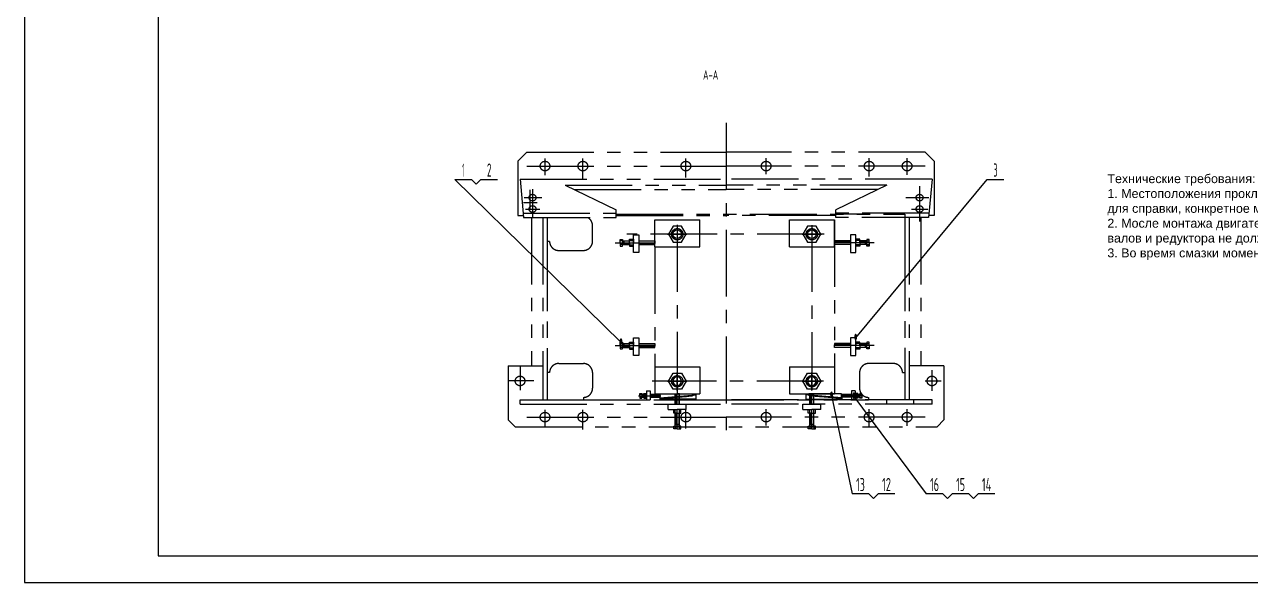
# Model space of a CAD drawing. Header units: millimetres. Extents: x 0 to 12600, y -349 to 8910.
# Drawn here: x 0 to 6880, y 0 to 3133 of the extents above; entities that cross this region are included whole.
import ezdxf
from ezdxf.enums import TextEntityAlignment as Align

# ---------------------------------------------------------------- set-up
doc = ezdxf.new("R2010")
doc.units = ezdxf.units.MM
doc.header["$LTSCALE"] = 300
for name, pattern in [('F', [0.75, 0.5, -0.25]), ('G', [2, 1.25, -0.25, 0.25, -0.25]), ('K', [2.5, 1.25, -0.25, 0.25, -0.25, 0.25, -0.25])]:
    doc.linetypes.add(name, pattern=pattern)
for name, color, linetype in [('01', 7, 'Continuous'), ('02', 1, 'Continuous'), ('04', 2, 'F'), ('05', 142, 'G'), ('07', 6, 'K'), ('11', 3, 'Continuous')]:
    doc.layers.add(name, color=color, linetype=linetype)
doc.styles.get("Standard").update_dxf_attribs({"font": 'isocp', "width": 0.707, "bigfont": 'intecad.shx'})

# ---------------------------------------------------------------- blocks, each defined once
blk = doc.blocks.new('*U19')
at = {"layer": '01'}
for p, q in [((0, 49.6), (-45, 23.6)), ((-45, 23.6), (-45, -23.6)), ((45, 23.6), (0, 49.6)), ((45, -23.6), (45, 23.6)), ((-45, -23.6), (0, -49.6)), ((0, -49.6), (45, -23.6))]:
    blk.add_line(p, q, dxfattribs=at)
blk.add_circle((0, 0), 24, dxfattribs=at)
at = {"layer": '02'}
blk.add_arc((0, 0), 30, 268.08788, 181.91032, dxfattribs=at)
at = {"layer": '05'}
for p, q in [((51.6, 0), (-48.6, 0)), ((0, 53.6), (0, -54.6))]:
    blk.add_line(p, q, dxfattribs=at)
blk = doc.blocks.new('ewrer')
at = {"layer": '05', "color": 142, "linetype": 'G'}
for p, q in [((3708, 2007.5), (3708, 1063.2)), ((4463.5, 2005.9), (4463.5, 1079.4)), ((4532.3, 1955.3), (3426.1, 1955.3)), ((4528.9, 1129.8), (3567.5, 1129.8))]:
    blk.add_line(p, q, dxfattribs=at)
at = {"layer": '07', "color": 6, "linetype": 'K'}
for p, q in [((2813.5, 2365.8), (2864.5, 2416.8)), ((2864.5, 2416.8), (3982, 2416.8)), ((5099.5, 2416.8), (3982, 2416.8)), ((5150.5, 2365.8), (5099.5, 2416.8)), ((2813.5, 2365.8), (2813.5, 2061.3)), ((2966, 2285.9), (2966, 2379.5)), ((3178.5, 2268.9), (3178.5, 2379.5)), ((3756.5, 2273.8), (3756.5, 2379.5)), ((4207, 2291.6), (4207, 2382.3)), ((4785, 2279.9), (4785, 2382.3)), ((4998, 2289.5), (4998, 2382.3)), ((5150.5, 2365.8), (5150.5, 2061.3)), ((2864.5, 2337.8), (3982, 2337.8)), ((5099.5, 2337.8), (3982, 2337.8)), ((2826, 2264.4), (3982, 2264.4)), ((2826, 2264.4), (2845, 2048.5)), ((2880, 2204.9), (2880, 2092)), ((2896, 2208.9), (2896, 2048.5)), ((3080, 2231.2), (3366, 2091.8)), ((3080, 2231.2), (3982, 2231.2)), ((3131.1, 2206.3), (3982, 2206.3)), ((5138, 2264.4), (3982, 2264.4)), ((4884, 2231.2), (3982, 2231.2)), ((4832.8, 2206.3), (3982, 2206.3)), ((4884, 2231.2), (4598, 2091.8)), ((5068, 2225.9), (5068, 2026.3)), ((5138, 2264.4), (5119, 2048.5)), ((2845.3, 2134.3), (2921.8, 2134.3)), ((2848.4, 2160.6), (2947.3, 2160.6)), ((4990.5, 2160.6), (5120.4, 2160.6)), ((2842.8, 2073.4), (3366, 2073.4)), ((2856.6, 2096.6), (2937.1, 2096.6)), ((3366, 2073.4), (3366, 2091.8)), ((3366, 2048.5), (3366, 2073.4)), ((3366, 2067.3), (4985.2, 2067.3)), ((4598, 2073.4), (4598, 2091.8)), ((5121.2, 2073.4), (4598, 2073.4)), ((4598, 2048.5), (4598, 2073.4)), ((4782.2, 2067.3), (4598, 2067.3)), ((4985.2, 2067.3), (4985.2, 1178.3)), ((5022.6, 2096.6), (5114.8, 2096.6)), ((2813.5, 2061.3), (2843.8, 2061.3)), ((2845, 2048.5), (3366, 2048.5)), ((2889.5, 2048.5), (2889.5, 1216.8)), ((2953.7, 2048.5), (2953.7, 1026.3)), ((2978.7, 2048.5), (2978.7, 1026.3)), ((3232.7, 1915.3), (3232.7, 2003.3)), ((3366, 2061.3), (3982, 2061.3)), ((3581.7, 1883.8), (3581.7, 2035.8)), ((3581.7, 2035.8), (3626.2, 2035.8)), ((3626.2, 2035.8), (3835.7, 2035.8)), ((3835.7, 1883.8), (3835.7, 2035.8)), ((4598, 2061.3), (3982, 2061.3)), ((4337.2, 2035.8), (4381.7, 2035.8)), ((4337.2, 1883.8), (4337.2, 2035.8)), ((4381.7, 2035.8), (4591.2, 2035.8)), ((4591.2, 1883.8), (4591.2, 2035.8)), ((5119, 2048.5), (4598, 2048.5)), ((4985.2, 2048.5), (4985.2, 1026.3)), ((5010.2, 2048.5), (5010.2, 1026.3)), ((5074.5, 2048.5), (5074.5, 1216.8)), ((5150.5, 2061.3), (5120.1, 2061.3)), ((2978.7, 1915.3), (2978.7, 1178.3)), ((2991.7, 1915.3), (2978.7, 1915.3)), ((3042.7, 1864.3), (3181.7, 1864.3)), ((3581.7, 1883.8), (3626.2, 1883.8)), ((3626.2, 1883.8), (3835.7, 1883.8)), ((4337.2, 1883.8), (4381.7, 1883.8)), ((4381.7, 1883.8), (4591.2, 1883.8)), ((4985.2, 1915.3), (4985.2, 1178.3)), ((2759.5, 1216.8), (2759.5, 912.3)), ((2759.5, 1216.8), (2953.7, 1216.8)), ((2826, 1216.8), (2826, 1079.6)), ((2991.7, 1178.3), (2978.7, 1178.3)), ((3042.7, 1229.3), (3181.7, 1229.3)), ((3232.7, 1178.3), (3232.7, 1090.3)), ((3581.7, 1210.3), (3581.7, 1058.3)), ((3581.7, 1210.3), (3835.7, 1210.3)), ((3835.7, 1210.3), (3835.7, 1058.3)), ((4337.2, 1210.3), (4381.7, 1210.3)), ((4337.2, 1210.3), (4337.2, 1058.3)), ((4381.7, 1210.3), (4591.2, 1210.3)), ((4591.2, 1210.3), (4591.2, 1058.3)), ((4731.2, 1178.3), (4731.2, 1090.3)), ((4731.2, 1178.3), (4731.2, 1090.3)), ((4921.2, 1229.3), (4782.2, 1229.3)), ((4921.2, 1229.3), (4782.2, 1229.3)), ((4972.2, 1178.3), (4985.2, 1178.3)), ((4972.2, 1178.3), (4985.2, 1178.3)), ((5204.5, 1216.8), (5010.2, 1216.8)), ((5137.5, 1191.5), (5137.5, 1076.6)), ((5204.5, 1216.8), (5204.5, 912.3)), ((2902.8, 1131.3), (2759.5, 1131.3)), ((5099.5, 1131.3), (5188.9, 1131.3)), ((3181.7, 1039.3), (3181.7, 1026.3)), ((3581.7, 1058.3), (3835.7, 1058.3)), ((4337.2, 1058.3), (4381.7, 1058.3)), ((4381.7, 1058.3), (4591.2, 1058.3)), ((4782.2, 1039.3), (4782.2, 1026.3)), ((4782.2, 1039.3), (4782.2, 1026.3)), ((2826, 1026.3), (3982, 1026.3)), ((2826, 1001.3), (2826, 1026.3)), ((2826, 1001.3), (3982, 1001.3)), ((2966, 876.4), (2966, 970)), ((3178.5, 859.4), (3178.5, 970)), ((3181.7, 1026.3), (4782.2, 1026.3)), ((3756.5, 864.3), (3756.5, 970)), ((5138, 1026.3), (3982, 1026.3)), ((5138, 1001.3), (3982, 1001.3)), ((4207, 882.1), (4207, 972.8)), ((4785, 870.4), (4785, 972.8)), ((4884, 1001.3), (4884, 1026.3)), ((4998, 880), (4998, 972.8)), ((5036.5, 1001.3), (5036.5, 1026.3)), ((5138, 1001.3), (5138, 1026.3)), ((2759.5, 912.3), (2798, 873.8)), ((2864.5, 928.3), (3982, 928.3)), ((5099.5, 928.3), (3982, 928.3)), ((5204.5, 912.3), (5166, 873.8)), ((2798, 873.8), (5166, 873.8))]:
    blk.add_line(p, q, dxfattribs=at)
for centre, radius in [((2966, 2337.8), 27), ((3178.5, 2337.8), 27), ((3756.5, 2337.8), 27), ((4207, 2337.8), 27), ((4785, 2337.8), 27), ((4998, 2337.8), 27), ((2896, 2160.6), 19), ((5068, 2160.6), 19), ((2896, 2096.6), 19), ((5068, 2096.6), 19), ((3708, 1955.3), 31.8), ((4463.5, 1955.3), 31.8), ((2826, 1131.3), 27), ((3708, 1129.8), 31.8), ((4463.5, 1129.8), 31.8), ((5137.5, 1131.3), 27), ((2966, 928.3), 27), ((3178.5, 928.3), 27), ((3756.5, 928.3), 27), ((4207, 928.3), 27), ((4785, 928.3), 27), ((4998, 928.3), 27)]:
    blk.add_circle(centre, radius, dxfattribs=at)
for centre, start, end in [((3181.7, 2003.3), 0, 62.27934), ((3042.7, 1915.3), 180, 270), ((3181.7, 1915.3), 270, 0), ((3042.7, 1178.3), 90, 180), ((3181.7, 1178.3), 0, 90), ((4782.2, 1178.3), 90, 180), ((4782.2, 1178.3), 90, 180), ((4921.2, 1178.3), 0, 90), ((4921.2, 1178.3), 0, 90), ((3181.7, 1090.3), 270, 0), ((4782.2, 1090.3), 180, 270), ((4782.2, 1090.3), 180, 270)]:
    blk.add_arc(centre, 51, start, end, dxfattribs=at)
blk = doc.blocks.new('*U16')
at = {"layer": '01'}
for p, q in [((-21.5, 0), (-21.5, 19.8)), ((-21.5, 19.8), (0, 19.8)), ((-21.5, 12), (0, 12)), ((0, 19.8), (0, 0)), ((0, -19.8), (0, 0)), ((-21.5, 0), (-21.5, -19.8)), ((-21.5, -12), (0, -12)), ((-21.5, -19.8), (0, -19.8))]:
    blk.add_line(p, q, dxfattribs=at)
at = {"layer": '05'}
blk.add_line((-22.6, 0), (1.1, 0), dxfattribs=at)
blk = doc.blocks.new('ertretrte')
at = {"layer": '01'}
for p, q in [((4636.2, 5040), (4546.2, 5040)), ((4546.2, 5040), (4546.2, 5029)), ((4546.2, 5018), (4546.2, 5029)), ((4666.2, 5073.3), (4636.2, 5073.3)), ((4636.2, 5073.3), (4636.2, 4973.3)), ((4666.2, 4973.3), (4666.2, 5073.3)), ((4726.2, 5040), (4687.7, 5040)), ((4718.7, 5040), (4718.7, 5029)), ((4718.7, 5018), (4718.7, 5029)), ((4740.2, 5047.8), (4726.2, 5047.8)), ((4726.2, 5047.8), (4726.2, 5029)), ((4726.2, 5040), (4740.2, 5040)), ((4726.2, 5010.1), (4726.2, 5029)), ((4740.2, 5029), (4740.2, 5047.8)), ((4740.2, 5029), (4740.2, 5010.1)), ((4636.2, 5018), (4546.2, 5018)), ((4636.2, 4973.3), (4666.2, 4973.3)), ((4726.2, 5018), (4687.7, 5018)), ((4726.2, 5018), (4740.2, 5018)), ((4740.2, 5010.1), (4726.2, 5010.1))]:
    blk.add_line(p, q, dxfattribs=at)
at = {"layer": '02'}
for p, q in [((4546.2, 5037.8), (4636.2, 5037.8)), ((4687.7, 5037.8), (4718.7, 5037.8)), ((4546.2, 5020.2), (4636.2, 5020.2)), ((4687.7, 5020.2), (4718.7, 5020.2))]:
    blk.add_line(p, q, dxfattribs=at)
at = {"layer": '05'}
for p in [(4743.3, 5029), (4768, 5029)]:
    blk.add_line(p, (4542.7, 5029), dxfattribs=at)
at = {"layer": '01', "rotation": 180}
blk.add_blockref('*U16', (4666.2, 5029), dxfattribs=at)
blk = doc.blocks.new('*U26')
at = {"layer": '01'}
for p, q in [((-21.5, 0), (-21.5, 19.8)), ((-21.5, 19.8), (0, 19.8)), ((-21.5, 12), (0, 12)), ((0, 19.8), (0, 0)), ((0, -19.8), (0, 0)), ((-21.5, 0), (-21.5, -19.8)), ((-21.5, -12), (0, -12)), ((-21.5, -19.8), (0, -19.8))]:
    blk.add_line(p, q, dxfattribs=at)
at = {"layer": '05'}
blk.add_line((-22.6, 0), (1.1, 0), dxfattribs=at)
blk = doc.blocks.new('rter')
at = {"layer": '01'}
for p, q in [((3375.2, 716.9), (3576.6, 733.2)), ((3375.2, 716.9), (3375.2, 708.2)), ((3576.6, 708.2), (3375.2, 708.2)), ((3377.1, 737.8), (3560.1, 737.8)), ((3377.1, 717.1), (3377.1, 737.8)), ((3440.2, 708.2), (3435.2, 708.2)), ((3560.1, 737.8), (3560.1, 731.9)), ((3560.1, 731.9), (3560.1, 726.8)), ((3576.6, 733.2), (3576.6, 708.2)), ((3576.6, 733.2), (3576.6, 733.2))]:
    blk.add_line(p, q, dxfattribs=at)
at = {"layer": '04', "color": 2, "linetype": 'F'}
for p, q in [((3375.2, 711.9), (3576.6, 728.2)), ((3377.1, 714.8), (3377.1, 717.1)), ((3408.7, 714.8), (3377.1, 714.8)), ((3408.7, 714.8), (3560.1, 726.8))]:
    blk.add_line(p, q, dxfattribs=at)
blk = doc.blocks.new('*U33')
at = {"layer": '01'}
for p, q in [((-14.8, 0), (-14.8, 13.4)), ((-14.8, 13.4), (0, 13.4)), ((-14.8, 8), (0, 8)), ((0, 13.4), (0, 0)), ((0, -13.4), (0, 0)), ((-14.8, 0), (-14.8, -13.4)), ((-14.8, -8), (0, -8)), ((-14.8, -13.4), (0, -13.4))]:
    blk.add_line(p, q, dxfattribs=at)
at = {"layer": '05'}
blk.add_line((-15.9, 0), (1.1, 0), dxfattribs=at)
blk = doc.blocks.new('tewrwe')
at = {"layer": '01'}
for p, q in [((1960.7, 1064.6), (1970.7, 1064.6)), ((1960.7, 1051.2), (1960.7, 1064.6)), ((1970.7, 1059.2), (1960.7, 1059.2)), ((1960.7, 1051.2), (1960.7, 1037.8)), ((1970.7, 1043.2), (1960.7, 1043.2)), ((1960.7, 1037.8), (1970.7, 1037.8)), ((1970.7, 1064.6), (1970.7, 1051.2)), ((1970.7, 1059.2), (1982.7, 1059.2)), ((1970.7, 1037.8), (1970.7, 1051.2)), ((1970.7, 1043.2), (1982.7, 1043.2)), ((1976.7, 1059.2), (1976.7, 1051.2)), ((1976.7, 1043.2), (1976.7, 1051.2)), ((1997.5, 1079.3), (1997.5, 1029.3)), ((1997.5, 1079.3), (2017.5, 1079.3)), ((2017.5, 1079.3), (2017.5, 1029.3)), ((2017.5, 1059.2), (2074.7, 1059.2)), ((2017.5, 1043.2), (2074.7, 1043.2)), ((2074.7, 1043.2), (2074.7, 1059.2)), ((1997.5, 1029.3), (2017.5, 1029.3))]:
    blk.add_line(p, q, dxfattribs=at)
at = {"layer": '02'}
for p, q in [((1982.7, 1057.6), (1976.7, 1057.6)), ((1982.7, 1044.8), (1976.7, 1044.8)), ((2074.7, 1057.6), (2017.5, 1057.6)), ((2074.7, 1044.8), (2017.5, 1044.8))]:
    blk.add_line(p, q, dxfattribs=at)
at = {"layer": '05'}
blk.add_line((1952.6, 1051.2), (2078.3, 1051.2), dxfattribs=at)
at = {"layer": '01'}
blk.add_blockref('*U33', (1997.5, 1051.2), dxfattribs=at)
blk = doc.blocks.new('*U45')
at = {"layer": '01'}
for points in [[(25, 292), (25, 5)], [(25, 5), (415, 5)]]:
    blk.add_lwpolyline(points, dxfattribs=at)
at = {"layer": '02'}
for points in [[(0, 297), (0, 0)], [(0, 0), (420, 0)]]:
    blk.add_lwpolyline(points, dxfattribs=at)

msp = doc.modelspace()

# ---------------------------------------------------------------- linework, layer by layer
at = {"layer": '01'}
for p, q in [((3650.97, 1058.33), (3662.97, 1058.33)), ((3650.97, 1001.33), (3650.97, 1058.33)), ((3674.97, 1058.33), (3662.97, 1058.33)), ((3674.97, 1001.33), (3674.97, 1058.33)), ((4406.47, 1001.33), (4406.47, 1058.33)), ((4406.47, 1058.33), (4418.47, 1058.33)), ((4430.47, 1058.33), (4418.47, 1058.33)), ((4430.47, 1001.33), (4430.47, 1058.33)), ((3612.97, 971.33), (3612.97, 1001.33)), ((3612.97, 1001.33), (3712.97, 1001.33)), ((3612.97, 971.33), (3662.97, 971.33)), ((3712.97, 971.33), (3662.97, 971.33)), ((3712.97, 971.33), (3712.97, 1001.33)), ((4368.47, 971.33), (4368.47, 1001.33)), ((4368.47, 1001.33), (4468.47, 1001.33)), ((4368.47, 971.33), (4418.47, 971.33)), ((4468.47, 971.33), (4418.47, 971.33)), ((4468.47, 971.33), (4468.47, 1001.33)), ((3650.97, 878.33), (3650.97, 949.83)), ((3674.97, 878.33), (3674.97, 949.83)), ((4406.47, 878.33), (4406.47, 949.83)), ((4430.47, 878.33), (4430.47, 949.83)), ((3643.19, 878.33), (3662.97, 878.33)), ((3643.19, 863.33), (3643.19, 878.33)), ((3662.97, 863.33), (3643.19, 863.33)), ((3650.97, 887.33), (3662.97, 887.33)), ((3650.97, 878.33), (3650.97, 863.33)), ((3674.97, 887.33), (3662.97, 887.33)), ((3682.74, 878.33), (3662.97, 878.33)), ((3662.97, 863.33), (3682.74, 863.33)), ((3674.97, 878.33), (3674.97, 863.33)), ((3682.74, 863.33), (3682.74, 878.33)), ((4398.69, 878.33), (4418.47, 878.33)), ((4398.69, 863.33), (4398.69, 878.33)), ((4418.47, 863.33), (4398.69, 863.33)), ((4406.47, 887.33), (4418.47, 887.33)), ((4406.47, 878.33), (4406.47, 863.33)), ((4430.47, 887.33), (4418.47, 887.33)), ((4438.24, 878.33), (4418.47, 878.33)), ((4418.47, 863.33), (4438.24, 863.33)), ((4430.47, 878.33), (4430.47, 863.33)), ((4438.24, 863.33), (4438.24, 878.33))]:
    msp.add_line(p, q, dxfattribs=at)
at = {"layer": '02'}
for p, q in [((3347.41, 1348.69), (2415.41, 2263.18)), ((2415.41, 2263.18), (2508.41, 2263.18)), ((2508.41, 2263.18), (2534.92, 2236.66)), ((2534.92, 2236.66), (2561.44, 2263.18)), ((2561.44, 2263.18), (2654.44, 2263.18)), ((4664.65, 1374.13), (5402.72, 2263.18)), ((5402.72, 2263.18), (5495.72, 2263.18)), ((3653.37, 1058.33), (3653.37, 1001.33)), ((3672.57, 1058.33), (3672.57, 1001.33)), ((4408.87, 1058.33), (4408.87, 1001.33)), ((4428.07, 1058.33), (4428.07, 1001.33)), ((4529.11, 1050.1), (4644.98, 497.72)), ((4653.88, 1044.93), (5060.61, 497.72)), ((3653.37, 949.83), (3653.37, 887.33)), ((3672.57, 949.83), (3672.57, 887.33)), ((4408.87, 949.83), (4408.87, 887.33)), ((4428.07, 949.83), (4428.07, 887.33)), ((4737.98, 497.72), (4644.98, 497.72)), ((4764.5, 471.2), (4737.98, 497.72)), ((4791.01, 497.72), (4764.5, 471.2)), ((4884.01, 497.72), (4791.01, 497.72)), ((5153.61, 497.72), (5060.61, 497.72)), ((5180.12, 471.2), (5153.61, 497.72)), ((5206.64, 497.72), (5180.12, 471.2)), ((5299.64, 497.72), (5206.64, 497.72)), ((5326.16, 471.2), (5299.64, 497.72)), ((5352.67, 497.72), (5326.16, 471.2)), ((5445.67, 497.72), (5352.67, 497.72))]:
    msp.add_line(p, q, dxfattribs=at)
at = {"layer": '05', "color": 4, "linetype": 'G'}
msp.add_line((3936.97, 2580.49), (3936.97, 792.03), dxfattribs=at)
at = {"layer": '05'}
for p, q in [((3662.97, 1001.33), (3662.97, 1061.87)), ((4418.47, 1001.33), (4418.47, 1061.87)), ((3662.97, 860.26), (3662.97, 949.83)), ((4418.47, 860.26), (4418.47, 949.83))]:
    msp.add_line(p, q, dxfattribs=at)
at = {"layer": '07'}
for p, q in [((4546.22, 2035.83), (4546.22, 1210.33)), ((3536.72, 1883.83), (3536.72, 1210.33))]:
    msp.add_line(p, q, dxfattribs=at)

# ---------------------------------------------------------------- block references
at = {"layer": '01', "xscale": 30, "yscale": 30, "zscale": 30}
msp.add_blockref('*U45', (0, 0), dxfattribs=at)
at = {"layer": '01'}
for name, p in [('ewrer', (-45, 0)), ('ertretrte', (0, -3121.26)), ('ertretrte', (0, -3699.13)), ('tewrwe', (1493.07, -3.01)), ('rter', (190.75, 320.54))]:
    msp.add_blockref(name, p, dxfattribs=at)
at = {"layer": '01', "rotation": 90}
for name, p in [('*U19', (3662.97, 1955.33)), ('*U19', (4418.47, 1955.33)), ('*U26', (3662.97, 971.33)), ('*U26', (4418.47, 971.33))]:
    msp.add_blockref(name, p, dxfattribs=at)
at = {"layer": '01', "xscale": -1}
for name, p in [('ertretrte', (8082.93, -3121.26)), ('ertretrte', (8082.93, -3699.13)), ('rter', (7961.56, 320.54)), ('tewrwe', (6659.24, -3.01))]:
    msp.add_blockref(name, p, dxfattribs=at)
at = {"layer": '01', "xscale": -1, "rotation": 90}
for p in [(3662.97, 1129.83), (4418.47, 1129.83)]:
    msp.add_blockref('*U19', p, dxfattribs=at)

# ---------------------------------------------------------------- texts
at = {"layer": '01', "insert": (3807.89, 2876.14), "char_height": 52.5, "width": 701.572, "attachment_point": 1}
msp.add_mtext('A-A', dxfattribs=at)
at = {"layer": '01', "insert": (6077.1, 2292.14), "char_height": 50, "attachment_point": 1}
msp.add_mtext('{\\fArial|b0|i0|c204|p34;\\W1;\\C3;Технические требования:\\P1. Местоположения прокладки с винтовой резьбой и регулировочного болта даны\\Pдля справки, конкретное местоположение определяется конкретной ситуацией.\\P2. Мосле монтажа двигателя отклонение концентричности муфты соединения\\Pвалов и редуктора не должно превышать 0.25.\\P3. Во время смазки момент силы затягивания болтов М24 - 3975\\fArial|b0|i0|c0|p34; N.m}', dxfattribs=at)
at = {"layer": '02', "width": 0.605172}
for p, p2 in [((4655.65, 1359.13), (4673.65, 1359.13)), ((3338.41, 1333.69), (3356.41, 1333.69)), ((4520.11, 1035.1), (4538.11, 1035.1)), ((4644.88, 1029.93), (4662.88, 1029.93))]:
    msp.add_text('\\M+5A1F1', height=30, dxfattribs=at).set_placement(p, p2, align=Align.FIT)
at = {"layer": '11'}
for s, height, width, p, p2 in [('1', 74.25, 0.404, (2456.66, 2278.18), (2467.16, 2278.18)), ('2', 74.25, 0.562593, (2595.2, 2278.18), (2620.68, 2278.18)), ('3', 74.25, 0.527686, (5437.64, 2278.18), (5460.81, 2278.18)), ('13', 74.246, 0.609833, (4666.77, 512.72), (4716.19, 512.72)), ('12', 74.246, 0.611465, (4812.31, 512.72), (4862.71, 512.72)), ('16', 74.246, 0.610556, (5082.18, 512.72), (5132.03, 512.72)), ('15', 74.246, 0.609833, (5228.43, 512.72), (5277.85, 512.72)), ('14', 74.246, 0.614783, (5372.93, 512.72), (5425.42, 512.72))]:
    msp.add_text(s, height=height, dxfattribs=dict(at, width=width)).set_placement(p, p2, align=Align.FIT)

doc.saveas('drawing.dxf')
